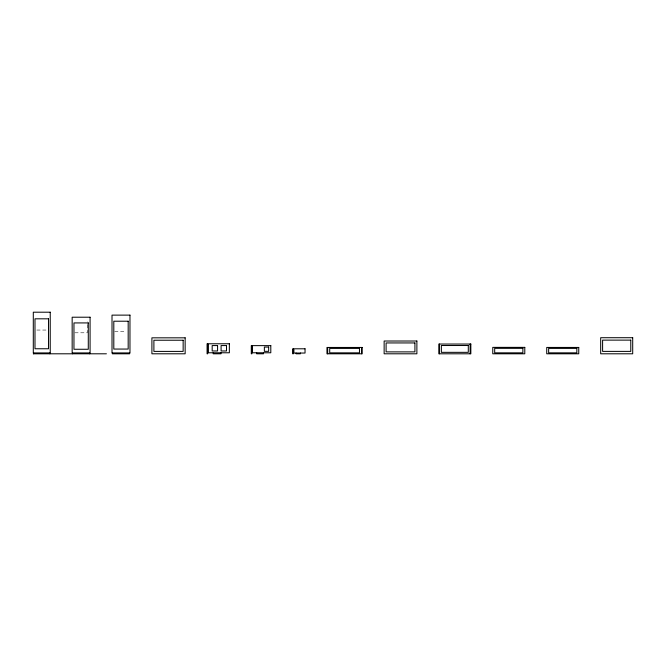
<?xml version="1.0" encoding="UTF-8"?>
<svg xmlns="http://www.w3.org/2000/svg" width="666" height="666" viewBox="0 0 666 666"><rect width="100%" height="100%" fill="white"/><g stroke="black" fill="none" stroke-linecap="round" stroke-linejoin="round"><path stroke-width="0.5" stroke-dasharray="3.33 2.5" d="M36.83 330.045L47.694 330.045M114.702 331.651L126.307 331.651M74.85 332.8L87.388 332.8L87.388 321.828"/><path stroke-width="1" d="M33.3 353.796L106.41 353.796M470.129 344.047L470.129 353.796M439.518 344.047L439.518 353.796M361.505 347.452L361.505 353.796M327.68 347.452L327.68 353.796M300.424 353.047L300.424 353.796L296.112 353.796L296.112 353.047M263.486 352.772L263.486 353.796L256.66 353.796L256.66 352.772M221.004 352.772L221.004 353.796L213.212 353.796L213.212 352.772M129.612 352.922L129.612 353.796L112.371 353.796L112.371 352.922M89.719 352.922L89.719 353.796M72.519 352.922L72.519 353.796M49.892 352.922L49.892 353.796M33.641 352.922L33.641 353.796M50.233 312.204L33.3 312.204L33.3 352.922L50.233 352.922L50.233 312.204M129.97 315.126L112.013 315.126L112.013 352.922L129.97 352.922L129.97 315.126M90.077 317.216L72.161 317.216L72.161 352.922L90.077 352.922L90.077 317.216M48.535 318.814L34.99 318.814L34.99 348.759L48.535 348.759L48.535 318.814M128.18 321.212L113.803 321.212L113.803 349.059L128.18 349.059L128.18 321.212M88.287 322.927L73.959 322.927L73.959 349.267L88.287 349.267L88.287 322.927M632.7 337.712L600.682 337.712L600.682 353.796L632.7 353.796L632.7 337.712M185.148 337.829L151.906 337.829L151.906 353.796L185.148 353.796L185.148 337.829M183.15 340.226L153.896 340.226L153.896 351.407L183.15 351.407L183.15 340.226M630.777 340.126L602.597 340.126L602.597 351.39L630.777 351.39L630.777 340.126M416.883 341.017L384.14 341.017L384.14 353.796L416.883 353.796L416.883 341.017M414.918 342.94L386.105 342.94L386.105 351.881L414.918 351.881L414.918 342.94M207.667 343.773L207.084 343.773L207.084 353.796L207.667 353.796L207.667 343.773M229.362 343.773L208.25 343.773L208.25 352.772L229.362 352.772L229.362 343.773M470.837 344.047L438.811 344.047L438.811 353.796L470.837 353.796L470.837 344.047M468.298 345.512L441.358 345.512L441.358 352.339L468.298 352.339L468.298 345.512M217.582 345.571L212.179 345.571L212.179 350.974L217.582 350.974L217.582 345.571M226.498 345.571L221.095 345.571L221.095 350.974L226.498 350.974L226.498 345.571M251.881 345.629L251.298 345.629L251.298 353.796L251.881 353.796L251.881 345.629M270.796 345.629L252.464 345.629L252.464 352.772L270.796 352.772L270.796 345.629M268.648 347.061L264.36 347.061L264.36 351.348L268.648 351.348L268.648 347.061M362.212 347.452L326.973 347.452L326.973 353.796L362.212 353.796L362.212 347.452M524.791 347.369L492.765 347.369L492.765 353.796L524.791 353.796L524.791 347.369M578.746 347.436L546.728 347.436L546.728 353.796L578.746 353.796L578.746 347.436M359.474 348.41L329.703 348.41L329.703 352.847L359.474 352.847L359.474 348.41M522.868 348.335L494.688 348.335L494.688 352.838L522.868 352.838L522.868 348.335M576.823 348.393L548.642 348.393L548.642 352.847L576.823 352.847L576.823 348.393M293.315 348.793L292.732 348.793L292.732 353.796L293.315 353.796L293.315 348.793M305.036 348.793L293.897 348.793L293.897 353.047L305.036 353.047L305.036 348.793"/></g></svg>
